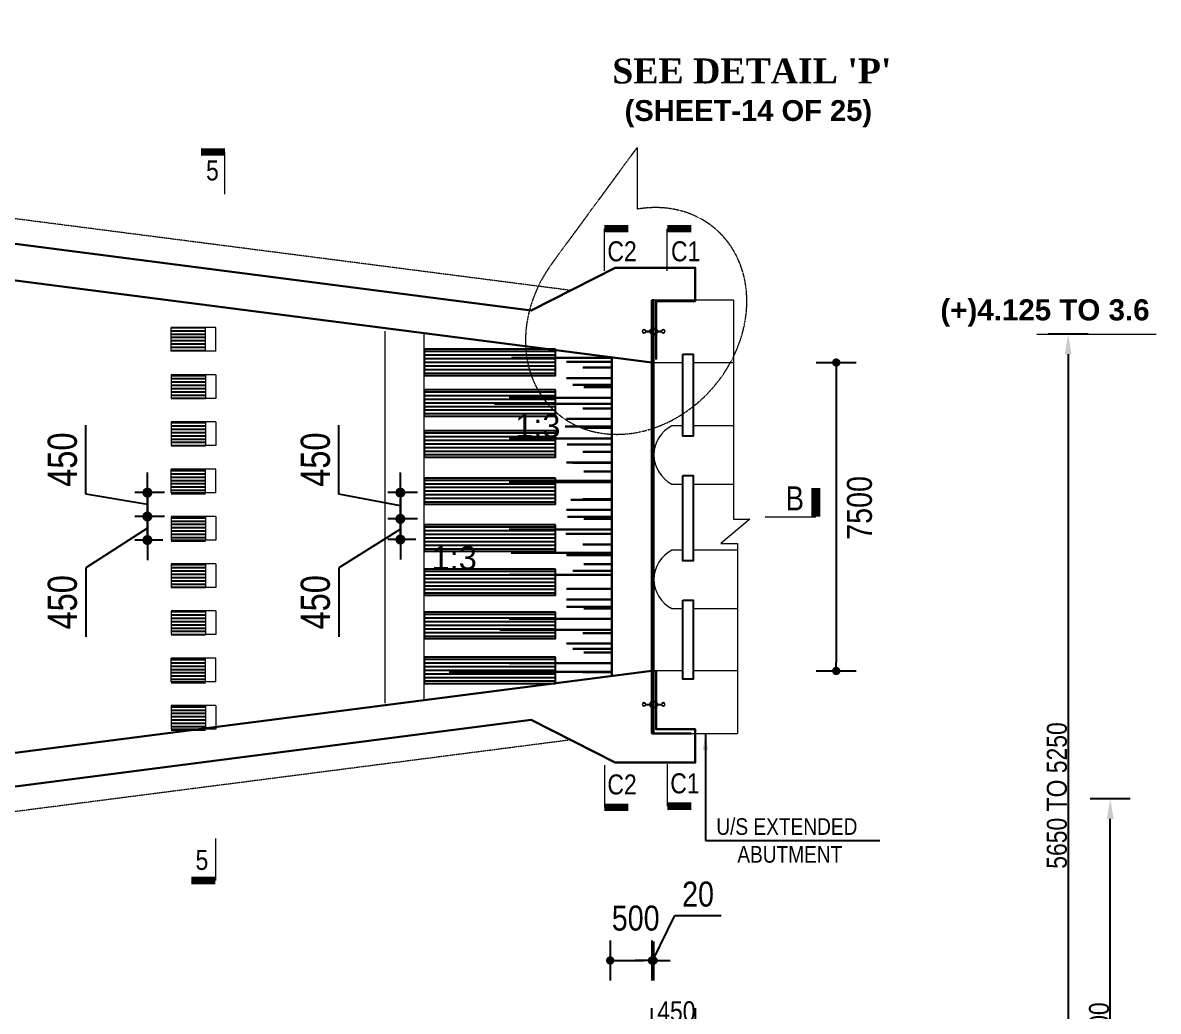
# Model space of a CAD drawing. Extents: x -119161 to 3778985, y -614964 to -30958.
# Drawn here: x 2970868 to 2984491, y -260329 to -248467 of the extents above; entities that cross this region are included whole.
import ezdxf

# ---------------------------------------------------------------- set-up
doc = ezdxf.new("R2010")
doc.units = 0
doc.header["$MEASUREMENT"] = 0
for name, pattern in [('DASHED', [0.75, 0.5, -0.25]), ('DASHED2', [9.525, 6.35, -3.175]), ('HIDDEN', [0.375, 0.25, -0.125])]:
    doc.linetypes.add(name, pattern=pattern)
doc.layers.get('0').update_dxf_attribs({"linetype": 'CONTINUOUS'})
doc.layers.get('DEFPOINTS').update_dxf_attribs({"linetype": 'CONTINUOUS'})
for name, color, linetype, lineweight in [('Dim', 7, 'CONTINUOUS', 9), ('Dimension', 8, 'CONTINUOUS', 18), ('line2', 3, 'CONTINUOUS', 30)]:
    doc.layers.add(name, color=color, linetype=linetype, lineweight=lineweight)
for name, color, linetype in [('DOTTED', 240, 'DASHED2'), ('HATCH-1', 8, 'CONTINUOUS'), ('LINE', 7, 'CONTINUOUS'), ('TEXT', 10, 'CONTINUOUS'), ('TXT', 7, 'CONTINUOUS')]:
    doc.layers.add(name, color=color, linetype=linetype)
doc.styles.add('1-2', font='arial.ttf')
doc.styles.add('ARIAL', font='ARIALN.TTF')
doc.styles.add('DIM', font='isocp3.shx')
doc.styles.add('dimText', font='ARIALN.TTF')
doc.styles.add('SH-T2', font='arial.ttf', dxfattribs={"width": 0.8})
doc.dimstyles.new('dim n_120', dxfattribs={"dimtxt": 240, "dimasz": 240, "dimexe": 240, "dimexo": 150, "dimgap": 100, "dimtad": 2, "dimdec": 0, "dimzin": 0, "dimdsep": 46, "dimtxsty": 'DIM', "dimcen": 350, "dimclrd": 5, "dimclre": 5, "dimclrt": 7, "dimadec": 0, "dimazin": 0, "dimtfac": 1, "dimtdec": 0, "dimtmove": 0, "dimatfit": 3, "dimfxl": 240, "dimfxlon": 1, "dimtolj": 1, "dimtzin": 0, "dimarcsym": 0})
doc.dimstyles.new('dim_240', dxfattribs={"dimtxt": 480, "dimasz": 480, "dimexe": 300, "dimexo": 200, "dimgap": 200, "dimtad": 1, "dimdec": 0, "dimzin": 0, "dimdsep": 46, "dimtxsty": 'DIM', "dimcen": 350, "dimclrd": 5, "dimclre": 5, "dimclrt": 7, "dimadec": 0, "dimazin": 0, "dimtfac": 1, "dimtdec": 0, "dimtmove": 0, "dimatfit": 3, "dimfxl": 20, "dimtolj": 1, "dimtzin": 0, "dimarcsym": 0})
pattern_1 = [(7e-15, (3200779.506, -292758.702), (7e-15, -39.375), [])]
pattern_2 = [(7e-15, (3200779.506, -292191.702), (7e-15, -39.375), [])]
pattern_3 = [(7e-15, (3200779.506, -295026.503), (7e-15, -39.375), [])]
pattern_4 = [(7e-15, (3200779.506, -294459.503), (7e-15, -39.375), [])]

# ---------------------------------------------------------------- blocks, each defined once
blk = doc.blocks.new('_Dot')
at = {"color": 0, "linetype": 'ByBlock', "lineweight": -2}
blk.add_line((-0.5, 0), (-1, 0), dxfattribs=at)
at = {"color": 0, "linetype": 'ByBlock', "const_width": 0.5}
blk.add_lwpolyline([(-0.25, 0, 1), (0.25, 0, 1)], format="xyb", close=True, dxfattribs=at)
blk = doc.blocks.new('*D1192')
at = {"layer": 'DEFPOINTS', "color": 0, "lineweight": -2, "ltscale": 50}
for p in [(2977917, -259203), (2978417, -259234), (2978417, -259720)]:
    blk.add_point(p, dxfattribs=at)
at = {"layer": 'Dim', "color": 5, "lineweight": -2, "ltscale": 50}
for p, q in [((2977917, -259480), (2977917, -259960)), ((2978417, -259480), (2978417, -259960)), ((2978017, -259720), (2978317, -259720))]:
    blk.add_line(p, q, dxfattribs=at)
at = {"layer": 'Dim', "color": 5, "lineweight": -2, "ltscale": 50, "xscale": 100, "yscale": 100, "zscale": 100, "rotation": 180}
blk.add_blockref('_Dot', (2977917, -259720), dxfattribs=at)
at = {"layer": 'Dim', "color": 5, "lineweight": -2, "ltscale": 50, "xscale": 100, "yscale": 100, "zscale": 100}
blk.add_blockref('_Dot', (2978417, -259720), dxfattribs=at)
at = {"layer": 'Dim', "color": 7, "ltscale": 50, "insert": (2978222, -259213), "char_height": 300, "attachment_point": 5, "style": 'dimText'}
blk.add_mtext('\\A1;500', dxfattribs=at)
blk = doc.blocks.new('*D1193')
at = {"layer": 'DEFPOINTS', "color": 0, "lineweight": -2, "ltscale": 50}
for p in [(2978417, -259342), (2978437, -259342), (2978437, -259720)]:
    blk.add_point(p, dxfattribs=at)
at = {"layer": 'Dim', "color": 5, "lineweight": -2, "ltscale": 50}
for p, q in [((2978427, -259720), (2978692, -259179)), ((2978692, -259179), (2979248, -259179)), ((2978417, -259492), (2978417, -259960)), ((2978437, -259492), (2978437, -259960)), ((2978317, -259720), (2978217, -259720)), ((2978417, -259720), (2978437, -259720)), ((2978417, -259720), (2978437, -259720)), ((2978537, -259720), (2978637, -259720))]:
    blk.add_line(p, q, dxfattribs=at)
at = {"layer": 'Dim', "color": 5, "lineweight": -2, "ltscale": 50, "xscale": 100, "yscale": 100, "zscale": 100}
blk.add_blockref('_Dot', (2978417, -259720), dxfattribs=at)
at = {"layer": 'Dim', "color": 5, "lineweight": -2, "ltscale": 50, "xscale": 100, "yscale": 100, "zscale": 100, "rotation": 180}
blk.add_blockref('_Dot', (2978437, -259720), dxfattribs=at)
at = {"layer": 'Dim', "color": 7, "ltscale": 50, "insert": (2978970, -258925), "char_height": 300, "attachment_point": 5, "style": 'dimText'}
blk.add_mtext('\\A1;20', dxfattribs=at)
blk = doc.blocks.new('*D1194')
at = {"layer": 'DEFPOINTS', "color": 0, "lineweight": -2, "ltscale": 50}
for p in [(2979876, -252545), (2979922, -256245, 0), (2980628, -256245)]:
    blk.add_point(p, dxfattribs=at)
at = {"layer": 'Dim', "color": 5, "lineweight": -2, "ltscale": 50}
for p, q in [((2980388, -252545), (2980868, -252545)), ((2980628, -252645), (2980628, -256145)), ((2980388, -256245), (2980868, -256245))]:
    blk.add_line(p, q, dxfattribs=at)
at = {"layer": 'Dim', "color": 5, "lineweight": -2, "ltscale": 50, "xscale": 100, "yscale": 100, "zscale": 100}
for p, rotation in [((2980628, -252545), 90), ((2980628, -256245), 270)]:
    blk.add_blockref('_Dot', p, dxfattribs=dict(at, rotation=rotation))
at = {"layer": 'Dim', "color": 7, "ltscale": 50, "insert": (2980908, -254289), "char_height": 300, "attachment_point": 5, "rotation": 90, "style": 'dimText'}
blk.add_mtext('\\A1;7500', dxfattribs=at)
blk = doc.blocks.new('SEX')
at = {"layer": 'Dim', "color": 6, "ltscale": 500}
blk.add_lwpolyline([(0, 0, 60, 60, 0), (191.8, 0, 0, 0, 0)], format="xyseb", dxfattribs=at)
blk.add_lwpolyline([(0, -336.6), (0, 0), (0, 0)], dxfattribs=at)
blk = doc.blocks.new('*D1204')
at = {"layer": 'DEFPOINTS', "color": 0, "lineweight": -2, "ltscale": 50}
for p in [(2978417, -259139), (2978417, -261635), (2977357, -262177, 0)]:
    blk.add_point(p, dxfattribs=at)
at = {"layer": 'Dim', "color": 5, "lineweight": -2, "ltscale": 50}
for p, q in [((2977357, -261875), (2977357, -261395)), ((2978417, -261395), (2978417, -261875)), ((2977597, -261635), (2978177, -261635))]:
    blk.add_line(p, q, dxfattribs=at)
for points in [[(2977597, -261595), (2977597, -261675), (2977357, -261635)], [(2978177, -261595), (2978177, -261675), (2978417, -261635)]]:
    blk.add_solid(points, dxfattribs=at)
at = {"layer": 'Dim', "color": 7, "ltscale": 50, "insert": (2977887, -261635), "char_height": 240, "attachment_point": 5, "style": 'dimText'}
blk.add_mtext('\\A1;1050\\P{\\fArial|b1|i0|c0|p34;Limit of SEC C2-C2}', dxfattribs=at)
blk = doc.blocks.new('*D1205')
at = {"layer": 'DEFPOINTS', "color": 0, "lineweight": -2, "ltscale": 50}
for p in [(2978935, -259916), (2978935, -260531), (2978417, -261074, 0)]:
    blk.add_point(p, dxfattribs=at)
at = {"layer": 'Dim', "color": 5, "lineweight": -2, "ltscale": 50}
for p, q in [((2978417, -260771), (2978417, -260291)), ((2978935, -260291), (2978935, -260771)), ((2978657, -260531), (2978695, -260531))]:
    blk.add_line(p, q, dxfattribs=at)
for points in [[(2978657, -260491), (2978657, -260571), (2978417, -260531)], [(2978695, -260491), (2978695, -260571), (2978935, -260531)]]:
    blk.add_solid(points, dxfattribs=at)
at = {"layer": 'Dim', "color": 7, "ltscale": 50, "insert": (2978710, -260531), "char_height": 240, "attachment_point": 5, "style": 'dimText'}
blk.add_mtext('\\A1;450\\P{\\fArial|b1|i0|c0|p34;Limit of SEC C1-C1}', dxfattribs=at)
blk = doc.blocks.new('*D1206')
at = {"layer": 'DEFPOINTS', "color": 0, "lineweight": -2, "ltscale": 50}
for p in [(2984328, -252206), (2983410, -263275), (2983796, -263275)]:
    blk.add_point(p, dxfattribs=at)
at = {"layer": 'Dim', "color": 5, "lineweight": -2, "ltscale": 50}
for p, q in [((2983650, -252206), (2983170, -252206)), ((2983410, -252446), (2983410, -263035)), ((2983646, -263275), (2983170, -263275))]:
    blk.add_line(p, q, dxfattribs=at)
for points in [[(2983370, -252446), (2983450, -252446), (2983410, -252206)], [(2983370, -263035), (2983450, -263035), (2983410, -263275)]]:
    blk.add_solid(points, dxfattribs=at)
at = {"layer": 'Dim', "color": 7, "ltscale": 50, "insert": (2983276, -257740), "char_height": 240, "attachment_point": 5, "rotation": 90, "style": 'dimText'}
blk.add_mtext('\\A1;5650 TO 5250', dxfattribs=at)
blk = doc.blocks.new('*D1209')
at = {"layer": 'DEFPOINTS', "color": 0, "lineweight": -2, "ltscale": 50}
for p in [(2983915, -257781), (2984491, -257781), (2984331, -263275)]:
    blk.add_point(p, dxfattribs=at)
at = {"layer": 'Dim', "color": 5, "lineweight": -2, "ltscale": 50}
for p, q in [((2984155, -257781), (2983675, -257781)), ((2983915, -263035), (2983915, -258021)), ((2984155, -263275), (2983675, -263275))]:
    blk.add_line(p, q, dxfattribs=at)
for points in [[(2983875, -258021), (2983955, -258021), (2983915, -257781)], [(2983875, -263035), (2983955, -263035), (2983915, -263275)]]:
    blk.add_solid(points, dxfattribs=at)
at = {"layer": 'Dim', "color": 7, "ltscale": 50, "insert": (2983782, -260528), "char_height": 240, "attachment_point": 5, "rotation": 90, "style": 'dimText'}
blk.add_mtext('\\A1;1800', dxfattribs=at)
blk = doc.blocks.new('*D1253')
at = {"layer": 'DEFPOINTS', "color": 0, "lineweight": -2}
for p in [(2975399, -254421), (2975686, -254421), (2975686, -254669)]:
    blk.add_point(p, dxfattribs=at)
at = {"layer": 'Dim', "color": 5, "lineweight": -2}
for p, q in [((2975399, -254301), (2975399, -254181)), ((2975586, -254421), (2975249, -254421)), ((2975399, -254669), (2975399, -254421)), ((2975399, -254669), (2975399, -254421)), ((2975399, -254545), (2974660, -255008)), ((2975586, -254669), (2975249, -254669)), ((2975399, -254789), (2975399, -254909)), ((2974660, -255008), (2974660, -255837))]:
    blk.add_line(p, q, dxfattribs=at)
at = {"layer": 'Dim', "color": 5, "lineweight": -2, "xscale": 120, "yscale": 120, "zscale": 120}
for p, rotation in [((2975399, -254421), 270), ((2975399, -254669), 90)]:
    blk.add_blockref('_Dot', p, dxfattribs=dict(at, rotation=rotation))
at = {"layer": 'Dim', "color": 7, "insert": (2974381, -255422), "char_height": 350, "attachment_point": 5, "rotation": 90, "style": 'SH-T2'}
blk.add_mtext('\\A1;450', dxfattribs=at)
blk = doc.blocks.new('*D1254')
at = {"layer": 'DEFPOINTS', "color": 0, "lineweight": -2}
for p in [(2975704, -254106), (2975399, -254421), (2975704, -254421)]:
    blk.add_point(p, dxfattribs=at)
at = {"layer": 'Dim', "color": 5, "lineweight": -2}
for p, q in [((2974660, -254124), (2974660, -253295)), ((2975399, -253986), (2975399, -253866)), ((2975399, -254264), (2974660, -254124)), ((2975604, -254106), (2975249, -254106)), ((2975399, -254106), (2975399, -254421)), ((2975399, -254106), (2975399, -254421)), ((2975604, -254421), (2975249, -254421)), ((2975399, -254541), (2975399, -254661))]:
    blk.add_line(p, q, dxfattribs=at)
at = {"layer": 'Dim', "color": 5, "lineweight": -2, "xscale": 120, "yscale": 120, "zscale": 120}
for p, rotation in [((2975399, -254106), 270), ((2975399, -254421), 90)]:
    blk.add_blockref('_Dot', p, dxfattribs=dict(at, rotation=rotation))
at = {"layer": 'Dim', "color": 7, "insert": (2974381, -253710), "char_height": 350, "attachment_point": 5, "rotation": 90, "style": 'SH-T2'}
blk.add_mtext('\\A1;450', dxfattribs=at)
blk = doc.blocks.new('*D1255')
at = {"layer": 'DEFPOINTS', "color": 0, "lineweight": -2}
for p in [(2972364, -254392), (2972651, -254392), (2972651, -254675)]:
    blk.add_point(p, dxfattribs=at)
at = {"layer": 'Dim', "color": 5, "lineweight": -2}
for p, q in [((2972364, -254272), (2972364, -254152)), ((2972551, -254392), (2972214, -254392)), ((2972364, -254675), (2972364, -254392)), ((2972364, -254675), (2972364, -254392)), ((2972364, -254533), (2971625, -255008)), ((2972551, -254675), (2972214, -254675)), ((2972364, -254795), (2972364, -254915)), ((2971625, -255008), (2971625, -255837))]:
    blk.add_line(p, q, dxfattribs=at)
at = {"layer": 'Dim', "color": 5, "lineweight": -2, "xscale": 120, "yscale": 120, "zscale": 120}
for p, rotation in [((2972364, -254392), 270), ((2972364, -254675), 90)]:
    blk.add_blockref('_Dot', p, dxfattribs=dict(at, rotation=rotation))
at = {"layer": 'Dim', "color": 7, "insert": (2971346, -255422), "char_height": 350, "attachment_point": 5, "rotation": 90, "style": 'SH-T2'}
blk.add_mtext('\\A1;450', dxfattribs=at)
blk = doc.blocks.new('*D1256')
at = {"layer": 'DEFPOINTS', "color": 0, "lineweight": -2}
for p in [(2972669, -254106), (2972364, -254392), (2972669, -254392)]:
    blk.add_point(p, dxfattribs=at)
at = {"layer": 'Dim', "color": 5, "lineweight": -2}
for p, q in [((2971625, -254124), (2971625, -253295)), ((2972364, -253986), (2972364, -253866)), ((2972364, -254249), (2971625, -254124)), ((2972569, -254106), (2972214, -254106)), ((2972364, -254106), (2972364, -254392)), ((2972364, -254106), (2972364, -254392)), ((2972569, -254392), (2972214, -254392)), ((2972364, -254512), (2972364, -254632))]:
    blk.add_line(p, q, dxfattribs=at)
at = {"layer": 'Dim', "color": 5, "lineweight": -2, "xscale": 120, "yscale": 120, "zscale": 120}
for p, rotation in [((2972364, -254106), 270), ((2972364, -254392), 90)]:
    blk.add_blockref('_Dot', p, dxfattribs=dict(at, rotation=rotation))
at = {"layer": 'Dim', "color": 7, "insert": (2971346, -253710), "char_height": 350, "attachment_point": 5, "rotation": 90, "style": 'SH-T2'}
blk.add_mtext('\\A1;450', dxfattribs=at)

msp = doc.modelspace()

# ---------------------------------------------------------------- hatches: boundary and pattern name
at = {"layer": 'HATCH-1', "ltscale": 2}
h = msp.add_hatch(dxfattribs=at)
h.set_pattern_fill('ANSI31', color=14, scale=315, angle=135, style=0)
h.set_pattern_definition(pattern_1)
h.paths.add_polyline_path([(2973060.2, -252108.2), (2972650.7, -252108.2), (2972650.7, -252423.2), (2973060.2, -252423.2)])
h = msp.add_hatch(dxfattribs=at)
h.set_pattern_fill('ANSI31', color=14, scale=350, angle=135, style=0)
h.set_pattern_definition([(7e-15, (3443303.07, 787703.83), (7e-15, -43.75), [])])
h.paths.add_polyline_path([(2975685.7, -252699.5), (2975685.7, -252384.5), (2977261, -252384.5), (2977261, -252699.5)])
h = msp.add_hatch(dxfattribs=at)
h.set_pattern_fill('ANSI31', color=14, scale=315, angle=135, style=0)
h.set_pattern_definition(pattern_2)
h.paths.add_polyline_path([(2973060.2, -252990.2), (2972650.7, -252990.2), (2972650.7, -252675.2), (2973060.2, -252675.2)])
h = msp.add_hatch(dxfattribs=at)
h.set_pattern_fill('ANSI31', color=14, scale=350, angle=135, style=0)
h.set_pattern_definition([(7e-15, (3443303.07, 787217.023), (7e-15, -43.75), [])])
h.paths.add_polyline_path([(2975685.7, -253186.3), (2975685.7, -252871.3), (2977261, -252871.3), (2977261, -253186.3)])
h = msp.add_hatch(dxfattribs=at)
h.set_pattern_fill('ANSI31', color=14, scale=315, angle=135, style=0)
h.set_pattern_definition(pattern_1)
h.paths.add_polyline_path([(2973060.2, -253557.2), (2972650.7, -253557.2), (2972650.7, -253242.2), (2973060.2, -253242.2)])
h = msp.add_hatch(dxfattribs=at)
h.set_pattern_fill('ANSI31', color=14, scale=350, angle=135, style=0)
h.set_pattern_definition([(7e-15, (3443303.07, 786724.864), (7e-15, -43.75), [])])
h.paths.add_polyline_path([(2975685.7, -253678.4), (2975685.7, -253363.4), (2977261, -253363.4), (2977261, -253678.4)])
h = msp.add_hatch(dxfattribs=at)
h.set_pattern_fill('ANSI31', color=14, scale=315, angle=135, style=0)
h.set_pattern_definition(pattern_2)
h.paths.add_polyline_path([(2973060.2, -253809), (2972650.7, -253809), (2972650.7, -254124), (2973060.2, -254124)])
h = msp.add_hatch(dxfattribs=at)
h.set_pattern_fill('ANSI31', color=14, scale=350, angle=135, style=0)
h.set_pattern_definition([(7e-15, (3443303.07, 786157.854), (7e-15, -43.75), [])])
h.paths.add_polyline_path([(2975685.7, -254245.4), (2975685.7, -253930.4), (2977261, -253930.4), (2977261, -254245.4)])
h = msp.add_hatch(dxfattribs=at)
h.set_pattern_fill('ANSI31', color=14, scale=315, angle=135, style=0)
h.set_pattern_definition(pattern_1)
h.paths.add_polyline_path([(2973060.2, -254691), (2972650.7, -254691), (2972650.7, -254376), (2973060.2, -254376)])
h = msp.add_hatch(dxfattribs=at)
h.set_pattern_fill('ANSI31', color=14, scale=350, angle=135, style=0)
h.set_pattern_definition([(7e-15, (3443303.07, 785594.797), (7e-15, -43.75), [])])
h.paths.add_polyline_path([(2975685.7, -254808.5), (2975685.7, -254493.5), (2977261, -254493.5), (2977261, -254808.5)])
h = msp.add_hatch(dxfattribs=at)
h.set_pattern_fill('ANSI31', color=14, scale=315, angle=135, style=0)
h.set_pattern_definition(pattern_4)
h.paths.add_polyline_path([(2973060.2, -255258), (2972650.7, -255258), (2972650.7, -254943), (2973060.2, -254943)])
h = msp.add_hatch(dxfattribs=at)
h.set_pattern_fill('ANSI31', color=14, scale=350, angle=135, style=0)
h.set_pattern_definition([(7e-15, (3443303.07, 785065.213), (7e-15, -43.75), [])])
h.paths.add_polyline_path([(2975685.7, -255338.1), (2975685.7, -255023.1), (2977261, -255023.1), (2977261, -255338.1)])
h = msp.add_hatch(dxfattribs=at)
h.set_pattern_fill('ANSI31', color=14, scale=315, angle=135, style=0)
h.set_pattern_definition(pattern_3)
h.paths.add_polyline_path([(2973060.2, -255825), (2972650.7, -255825), (2972650.7, -255510), (2973060.2, -255510)])
h = msp.add_hatch(dxfattribs=at)
h.set_pattern_fill('ANSI31', color=14, scale=350, angle=135, style=0)
h.set_pattern_definition([(7e-15, (3443303.07, 784547.47), (7e-15, -43.75), [])])
h.paths.add_polyline_path([(2975685.7, -255855.8), (2975685.7, -255540.8), (2977261, -255540.8), (2977261, -255855.8)])
h = msp.add_hatch(dxfattribs=at)
h.set_pattern_fill('ANSI31', color=14, scale=315, angle=135, style=0)
h.set_pattern_definition(pattern_4)
h.paths.add_polyline_path([(2973060.2, -256076.8), (2972650.7, -256076.8), (2972650.7, -256391.8), (2973060.2, -256391.8)])
h = msp.add_hatch(dxfattribs=at)
h.set_pattern_fill('ANSI31', color=14, scale=350, angle=135, style=0)
h.set_pattern_definition([(7e-15, (3443303.07, 784008.93), (7e-15, -43.75), [])])
h.paths.add_polyline_path([(2975685.7, -256394.4), (2975685.7, -256079.4), (2977261, -256079.4), (2977261, -256394.4)])
h = msp.add_hatch(dxfattribs=at)
h.set_pattern_fill('ANSI31', color=14, scale=315, angle=135, style=0)
h.set_pattern_definition(pattern_3)
h.paths.add_polyline_path([(2973060.2, -256958.8), (2972650.7, -256958.8), (2972650.7, -256643.8), (2973060.2, -256643.8)])

# ---------------------------------------------------------------- linework, layer by layer
at = {"color": 1}
msp.add_line((2978437.8, -256995.4, 0), (2978437.8, -251795.2, 0), dxfattribs=at)
at = {"lineweight": 18}
msp.add_lwpolyline([(2979395.8, -251795.3), (2978437.8, -251795.2), (2978437.8, -252545.3), (2978787.8, -252545.3), (2978787.8, -252443.9), (2978912.8, -252443.9), (2978912.8, -252545.3), (2979395.8, -252545.3)], dxfattribs=at)
at = {"color": 8, "elevation": 0}
for points in [[(2978787.8, -252443.9), (2978912.8, -252443.9), (2978912.8, -253429.2), (2978787.8, -253429.2)], [(2978787.8, -253901.1), (2978912.8, -253901.1), (2978912.8, -254923.2), (2978787.8, -254923.2)], [(2978788.1, -255395.1), (2978913.1, -255395.1), (2978912.8, -256345.4), (2978788.1, -256345.4)]]:
    msp.add_lwpolyline(points, close=True, dxfattribs=at)
at = {"lineweight": 18, "elevation": 0}
for points in [[(2979395.8, -253302.5), (2978912.8, -253302.5), (2978912.8, -253429.2), (2978787.8, -253429.2), (2978787.8, -253302.5), (2978657.2, -253302.5, 0.6176425), (2978656.6, -254002.5), (2978788.1, -254002.5), (2978788.1, -253901.1), (2978913.1, -253901.1), (2978913.1, -254002.5), (2979395.8, -254002.5)], [(2979442.5, -254796.5), (2978912.8, -254796.5), (2978912.8, -254923.2), (2978787.8, -254923.2), (2978787.8, -254796.5), (2978657.2, -254796.5, 0.6176425), (2978656.6, -255496.5), (2978788.1, -255496.5), (2978788.1, -255395.1), (2978913.1, -255395.1), (2978913.1, -255496.5), (2979442.5, -255496.5)]]:
    msp.add_lwpolyline(points, format="xyb", dxfattribs=at)
for points in [[(2978437.8, -256245.3), (2978437.8, -256995.4), (2979442.5, -256995.4)], [(2979442.5, -256245.4), (2978912.8, -256245.4), (2978912.8, -256345.4), (2978787.8, -256345.4), (2978787.8, -256245.4), (2978437.8, -256245.4)]]:
    msp.add_lwpolyline(points, dxfattribs=at)
at = {"layer": 'Dim', "ltscale": 50}
msp.add_line((2983035, -252205.6, 0), (2984466.8, -252205.6, 0), dxfattribs=at)
at = {"layer": 'Dim', "color": 7, "linetype": 'DASHED', "ltscale": 0.5, "elevation": 0}
msp.add_lwpolyline([(2977218.6, -251355.7), (2978239.6, -249966), (2978239.9, -250704.5)], dxfattribs=at)
at = {"layer": 'Dim', "ltscale": 50, "elevation": 0}
msp.add_lwpolyline([(2979395.8, -251795.2), (2979395.8, -254424.6), (2979592.6, -254424.6), (2979244, -254715.4), (2979442.5, -254715.4), (2979442.5, -256995.4)], dxfattribs=at)
at = {"layer": 'Dim', "lineweight": 18, "ltscale": 500, "elevation": 0}
for points in [[(2978344.7, -252165.5), (2978394.4, -252165.4)], [(2978344.7, -252165.4), (2978394.4, -252165.4)], [(2978344.7, -252165.4), (2978394.4, -252165.4)], [(2978344.7, -252165.5), (2978394.4, -252165.4)], [(2978344.7, -252175.3), (2978394.4, -252175.2)], [(2978344.7, -252175.2), (2978394.4, -252175.2)], [(2978344.7, -252175.3), (2978394.4, -252175.2)], [(2978344.7, -252175.2), (2978394.4, -252175.2)], [(2978481.5, -252165.4), (2978531.5, -252165.4)], [(2978481.5, -252165.4), (2978531.5, -252165.4)], [(2978481.5, -252165.4), (2978531.5, -252165.4)], [(2978481.5, -252165.4), (2978531.5, -252165.4)], [(2978481.5, -252175.2), (2978531.5, -252175.2)], [(2978481.5, -252175.2), (2978531.5, -252175.2)], [(2978481.5, -252175.2), (2978531.5, -252175.2)], [(2978481.5, -252175.2), (2978531.5, -252175.2)], [(2978344.7, -256642.3), (2978394.4, -256642.3)], [(2978344.7, -256642.3), (2978394.4, -256642.3)], [(2978344.7, -256642.3), (2978394.4, -256642.3)], [(2978344.7, -256642.3), (2978394.4, -256642.3)], [(2978344.7, -256652.1), (2978394.4, -256652.1)], [(2978344.7, -256652.1), (2978394.4, -256652.1)], [(2978344.7, -256652.1), (2978394.4, -256652.1)], [(2978344.7, -256652.1), (2978394.4, -256652.1)], [(2978481.4, -256642.3), (2978531.5, -256642.3)], [(2978481.4, -256642.3), (2978531.5, -256642.3)], [(2978481.4, -256642.3), (2978531.5, -256642.3)], [(2978481.4, -256642.3), (2978531.5, -256642.3)], [(2978481.4, -256652.1), (2978531.5, -256652.1)], [(2978481.4, -256652.1), (2978531.5, -256652.1)], [(2978481.4, -256652.1), (2978531.5, -256652.1)], [(2978481.4, -256652.1), (2978531.5, -256652.1)]]:
    msp.add_lwpolyline(points, dxfattribs=at)
at = {"layer": 'Dim', "lineweight": 18, "ltscale": 500}
for centre, radius in [((2978322.8, -252170.4, 0), 17.1), ((2978322.8, -252170.3, 0), 17.1), ((2978322.8, -252170.4, 0), 17.1), ((2978322.8, -252170.3, 0), 17.1), ((2978437.8, -252170.3, 0), 43.7), ((2978437.8, -252170.3, 0), 43.7), ((2978437.8, -252170.3, 0), 43.7), ((2978437.8, -252170.3, 0), 43.7), ((2978437.8, -252170.3, 0), 33.9), ((2978437.8, -252170.3, 0), 33.9), ((2978437.8, -252170.3, 0), 33.9), ((2978437.8, -252170.3, 0), 33.9), ((2978552.9, -252170.3, 0), 17.1), ((2978322.8, -256647.2, 0), 17.1), ((2978322.8, -256647.2, 0), 17.1), ((2978322.8, -256647.2, 0), 17.1), ((2978322.8, -256647.2, 0), 17.1), ((2978437.8, -256647.2, 0), 43.7), ((2978437.8, -256647.2, 0), 43.7), ((2978437.8, -256647.2, 0), 43.7), ((2978437.8, -256647.2, 0), 43.7), ((2978437.8, -256647.2, 0), 33.9), ((2978437.8, -256647.2, 0), 33.9), ((2978437.8, -256647.2, 0), 33.9), ((2978437.8, -256647.2, 0), 33.9), ((2978552.8, -256647.2, 0), 17.1)]:
    msp.add_circle(centre, radius, dxfattribs=at)
for centre, start, end in [((2978322.8, -252170.4, 0), 12.86098, 347.13902), ((2978322.8, -252170.3, 0), 12.86098, 347.13902), ((2978322.8, -252170.4, 0), 12.86098, 347.13902), ((2978322.8, -252170.3, 0), 12.86098, 347.13902), ((2978553, -252170.3, 0), 192.86098, 167.13902), ((2978553, -252170.3, 0), 192.86098, 167.13902), ((2978553, -252170.3, 0), 192.86098, 167.13902), ((2978553, -252170.3, 0), 192.86098, 167.13902), ((2978322.8, -256647.2, 0), 12.86098, 347.13902), ((2978322.8, -256647.2, 0), 12.86098, 347.13902), ((2978322.8, -256647.2, 0), 12.86098, 347.13902), ((2978322.8, -256647.2, 0), 12.86098, 347.13902), ((2978553, -256647.2, 0), 192.86098, 167.13902), ((2978553, -256647.2, 0), 192.86098, 167.13902), ((2978553, -256647.2, 0), 192.86098, 167.13902), ((2978553, -256647.2, 0), 192.86098, 167.13902)]:
    msp.add_arc(centre, 22, start, end, dxfattribs=at)
at = {"layer": 'Dim', "color": 7, "linetype": 'DASHED', "ltscale": 0.5}
msp.add_ellipse((2978227.6, -252046, 0), major_axis=(-957.2, -1099.2), ratio=0.8371065, start_param=-1.4731909, end_param=3.9374698, dxfattribs=at)
at = {"layer": 'Dimension', "color": 0, "lineweight": 13, "ltscale": 2}
for p, q in [((2972650.7, -252407.4, 0), (2972650.7, -252123.9, 0)), ((2973186.2, -252123.9, 0), (2972650.7, -252123.9, 0)), ((2973060.2, -252407.4, 0), (2973060.2, -252123.9, 0)), ((2973186.2, -252407.4, 0), (2973186.2, -252123.9, 0)), ((2975217.2, -256632.5, 0), (2975217.2, -252168.4, 0)), ((2975685.7, -256597.2, 0), (2975685.7, -252206.1, 0)), ((2973186.2, -252407.4, 0), (2972650.7, -252407.4, 0)), ((2973186.2, -252690.9, 0), (2972650.7, -252690.9, 0)), ((2972650.7, -252690.9, 0), (2972650.7, -252974.4, 0)), ((2973060.2, -252690.9, 0), (2973060.2, -252974.4, 0)), ((2973186.2, -252690.9, 0), (2973186.2, -252974.4, 0)), ((2973186.2, -252974.4, 0), (2972650.7, -252974.4, 0)), ((2973186.2, -253257.9, 0), (2972650.7, -253257.9, 0)), ((2972650.7, -253257.9, 0), (2972650.7, -253541.4, 0)), ((2973060.2, -253257.9, 0), (2973060.2, -253541.4, 0)), ((2973186.2, -253257.9, 0), (2973186.2, -253541.4, 0)), ((2973186.2, -253541.4, 0), (2972650.7, -253541.4, 0)), ((2972650.7, -254108.2, 0), (2972650.7, -253824.7, 0)), ((2973186.2, -253824.7, 0), (2972650.7, -253824.7, 0)), ((2973060.2, -254108.2, 0), (2973060.2, -253824.7, 0)), ((2973186.2, -254108.2, 0), (2973186.2, -253824.7, 0)), ((2973186.2, -254108.2, 0), (2972650.7, -254108.2, 0)), ((2973186.2, -254391.7, 0), (2972650.7, -254391.7, 0)), ((2972650.7, -254391.7, 0), (2972650.7, -254675.2, 0)), ((2973060.2, -254391.7, 0), (2973060.2, -254675.2, 0)), ((2973186.2, -254391.7, 0), (2973186.2, -254675.2, 0)), ((2973186.2, -254675.2, 0), (2972650.7, -254675.2, 0)), ((2973186.2, -254958.7, 0), (2972650.7, -254958.7, 0)), ((2972650.7, -254958.7, 0), (2972650.7, -255242.2, 0)), ((2973060.2, -254958.7, 0), (2973060.2, -255242.2, 0)), ((2973186.2, -254958.7, 0), (2973186.2, -255242.2, 0)), ((2973186.2, -255242.2, 0), (2972650.7, -255242.2, 0)), ((2973186.2, -255525.7, 0), (2972650.7, -255525.7, 0)), ((2972650.7, -255525.7, 0), (2972650.7, -255809.2, 0)), ((2973060.2, -255525.7, 0), (2973060.2, -255809.2, 0)), ((2973186.2, -255525.7, 0), (2973186.2, -255809.2, 0)), ((2973186.2, -255809.2, 0), (2972650.7, -255809.2, 0)), ((2972650.7, -256376, 0), (2972650.7, -256092.5, 0)), ((2973186.2, -256092.5, 0), (2972650.7, -256092.5, 0)), ((2973060.2, -256376, 0), (2973060.2, -256092.5, 0)), ((2973186.2, -256376, 0), (2973186.2, -256092.5, 0)), ((2973186.2, -256376, 0), (2972650.7, -256376, 0)), ((2973186.2, -256659.5, 0), (2972650.7, -256659.5, 0)), ((2972650.7, -256659.5, 0), (2972650.7, -256943, 0)), ((2973060.2, -256659.5, 0), (2973060.2, -256943, 0)), ((2973186.2, -256659.5, 0), (2973186.2, -256943, 0)), ((2973186.2, -256943, 0), (2972650.7, -256943, 0))]:
    msp.add_line(p, q, dxfattribs=at)
at = {"layer": 'Dimension', "color": 0, "lineweight": 30, "ltscale": 2}
for p, q in [((2977936.1, -252478.2, 0), (2977936.1, -256312.5, 0)), ((2977936.1, -252483.4, 0), (2977936.1, -256312.5, 0)), ((2977936.1, -252483.4, 0), (2977936.1, -256312.5, 0)), ((2977936.1, -252486.5, 0), (2977936.1, -256307.4, 0)), ((2977936.1, -252486.5, 0), (2977936.1, -256312.5, 0)), ((2977936.1, -252641.2, 0), (2977936.1, -256307.4, 0)), ((2977936.1, -252641.2, 0), (2977936.1, -256307.4, 0))]:
    msp.add_line(p, q, dxfattribs=at)
for points in [[(2978467.5, -252507.4), (2978467.5, -251807.2), (2978937.4, -251807.2), (2978937.4, -251407.2), (2977975.5, -251407.2), (2976967.4, -251919.3), (2965762.6, -250474), (2965613.9, -250304.3), (2965613.9, -248467)], [(2978467.5, -256245.4), (2978467.5, -256945.6), (2978937.4, -256945.6), (2978937.4, -257345.6), (2977975.5, -257345.6), (2976967.4, -256833.5), (2965762.6, -258278.8), (2965613.9, -258448.5), (2965613.9, -260285.8)]]:
    msp.add_lwpolyline(points, dxfattribs=at)
at = {"layer": 'Dimension', "color": 0, "lineweight": 30, "ltscale": 2, "elevation": 0}
for points in [[(2978417.5, -252545.4), (2965224.3, -250845.4), (2965224.3, -248501.9)], [(2978417.5, -256245.4), (2965213.9, -257945.7), (2965213.9, -260289.2)]]:
    msp.add_lwpolyline(points, dxfattribs=at)
at = {"layer": 'Dimension', "color": 0, "lineweight": 13, "ltscale": 2, "elevation": 0}
for points in [[(2975685.7, -252384.5), (2977261, -252384.5), (2977261, -252699.5), (2975685.7, -252699.5)], [(2977936.1, -253305.3), (2977936.1, -252805.3)], [(2977936.1, -253305.3), (2977936.1, -252805.3)], [(2975685.7, -252871.3), (2977261, -252871.3), (2977261, -253186.3), (2975685.7, -253186.3)], [(2975685.7, -253363.4), (2977261, -253363.4), (2977261, -253678.4), (2975685.7, -253678.4)], [(2975685.7, -253930.4), (2977261, -253930.4), (2977261, -254245.4), (2975685.7, -254245.4)], [(2977936.1, -253805.3), (2977936.1, -254305.3)], [(2977936.1, -253805.3), (2977936.1, -254305.3)], [(2975685.7, -254493.5), (2977261, -254493.5), (2977261, -254808.5), (2975685.7, -254808.5)], [(2977936.1, -254805.3), (2977936.1, -255305.3)], [(2977936.1, -254805.3), (2977936.1, -255305.3)], [(2975685.7, -255023.1), (2977261, -255023.1), (2977261, -255338.1), (2975685.7, -255338.1)], [(2975685.7, -255540.8), (2977261, -255540.8), (2977261, -255855.8), (2975685.7, -255855.8)], [(2977936.1, -256305.3), (2977936.1, -255805.3)], [(2977936.1, -256305.3), (2977936.1, -255805.3)], [(2975685.7, -256079.4), (2977261, -256079.4), (2977261, -256394.4), (2975685.7, -256394.4)]]:
    msp.add_lwpolyline(points, dxfattribs=at)
at = {"layer": 'DOTTED', "color": 0, "linetype": 'HIDDEN', "lineweight": 20, "ltscale": 5}
for points in [[(2977440, -251679.2), (2966062.6, -250211.1), (2965913.9, -250041.4), (2965913.9, -248467)], [(2977440, -257073.5), (2966062.6, -258541.6), (2965913.9, -258711.3), (2965913.9, -260285.8)]]:
    msp.add_lwpolyline(points, dxfattribs=at)
at = {"layer": 'LINE', "lineweight": 18}
for p, q in [((2978787.8, -252545.4, 0), (2978787.8, -252443.9, 0)), ((2978788.1, -254002.5, 0), (2978788.1, -253901.1, 0)), ((2978788.1, -253901.1, 0), (2978913.1, -253901.1, 0)), ((2978913.1, -253901.1, 0), (2978913.1, -254002.5, 0)), ((2978788.1, -255496.5, 0), (2978788.1, -255395.1, 0)), ((2978788.1, -255395.1, 0), (2978913.1, -255395.1, 0)), ((2978913.1, -255395.1, 0), (2978913.1, -255496.5, 0))]:
    msp.add_line(p, q, dxfattribs=at)
at = {"layer": 'LINE', "ltscale": 0.5, "elevation": 0}
for points in [[(2977261, -252384.5), (2975685.7, -252384.5), (2975685.7, -252699.5), (2977261, -252699.5)], [(2977261, -252871.3), (2975685.7, -252871.3), (2975685.7, -253186.3), (2977261, -253186.3)], [(2977261, -253363.4), (2975685.7, -253363.4), (2975685.7, -253678.4), (2977261, -253678.4)], [(2977261, -253930.4), (2975685.7, -253930.4), (2975685.7, -254245.4), (2977261, -254245.4)], [(2977261, -254493.5), (2975685.7, -254493.5), (2975685.7, -254808.5), (2977261, -254808.5)], [(2977261, -255023.1), (2975685.7, -255023.1), (2975685.7, -255338.1), (2977261, -255338.1)], [(2977261, -255540.8), (2975685.7, -255540.8), (2975685.7, -255855.8), (2977261, -255855.8)], [(2977261, -256079.4), (2975685.7, -256079.4), (2975685.7, -256394.4), (2977261, -256394.4)]]:
    msp.add_lwpolyline(points, close=True, dxfattribs=at)
at = {"layer": 'line2', "color": 1}
msp.add_lwpolyline([(2978437.8, -251795.2), (2978417.5, -251795.2)], dxfattribs=at)
at = {"layer": 'line2', "color": 7}
msp.add_lwpolyline([(2978417.5, -251795.4), (2978417.5, -256995.4)], dxfattribs=at)
at = {"layer": 'line2', "color": 14, "elevation": 0}
for points in [[(2977936.1, -252486.5), (2976730.4, -252486.5)], [(2977936.1, -252535.1), (2977390.9, -252535.1)], [(2977936.1, -252605.7), (2977589.3, -252605.7)], [(2977936.1, -252732.5), (2977391.8, -252732.5)], [(2977936.1, -252811.9), (2977467.5, -252811.9)], [(2977936.1, -252840.7), (2977600.5, -252840.7)], [(2977936.1, -252967.5), (2976704, -252967.5)], [(2977936.1, -253038.8), (2976526.4, -253038.8)], [(2977936.1, -253094.3), (2977589.3, -253094.3)], [(2977936.1, -253221.1), (2977391.8, -253221.1)], [(2977936.1, -253313.5), (2977376.5, -253313.5)], [(2977936.1, -253313.5), (2977467.5, -253313.5)], [(2977936.1, -253329.3), (2977600.5, -253329.3)], [(2977936.1, -253456.1), (2976704, -253456.1)], [(2977936.1, -253529.9), (2977398.4, -253529.9)], [(2977936.1, -253618.2), (2977589.3, -253618.2)], [(2977936.1, -253745), (2977391.8, -253745)], [(2977936.1, -253746.3), (2977467.5, -253746.3)], [(2977936.1, -253853.2), (2977600.5, -253853.2)], [(2977936.1, -253980), (2976704, -253980)], [(2977936.1, -253962.7), (2976776.6, -253962.7)], [(2977936.1, -254192.2), (2977445.5, -254192.2)], [(2977936.1, -254186), (2977589.3, -254186)], [(2977936.1, -254312.8), (2977391.8, -254312.8)], [(2977936.1, -254395.5), (2977404.8, -254395.5)], [(2977936.1, -254421), (2977600.5, -254421)], [(2977936.1, -254547.8), (2976704, -254547.8)], [(2977936.1, -254598.8), (2977385.1, -254598.8)], [(2977936.1, -254728.7), (2977589.3, -254728.7)], [(2977936.1, -254828.3), (2976728.3, -254828.3)], [(2977936.1, -254855.5), (2977391.8, -254855.5)], [(2977936.1, -254963.7), (2977600.5, -254963.7)], [(2977936.1, -255090.5), (2976704, -255090.5)], [(2977936.1, -255044.8), (2977467.5, -255044.8)], [(2977936.1, -255261.2), (2977391.8, -255261.2)], [(2977936.1, -255259.4), (2977589.3, -255259.4)], [(2977936.1, -255386.2), (2977391.8, -255386.2)], [(2977936.1, -255477.6), (2977391.8, -255477.6)], [(2977936.1, -255477.6), (2977467.5, -255477.6)], [(2977936.1, -255494.4), (2977600.5, -255494.4)], [(2977936.1, -255621.2), (2976704, -255621.2)], [(2977936.1, -255640.5), (2977936.1, -255640.5)], [(2977936.1, -255640.5), (2977936.1, -255640.5)], [(2977936.1, -255752.2), (2976592.8, -255752.2)], [(2977936.1, -255790.3), (2977589.3, -255790.3)], [(2977936.1, -255917.2), (2977391.8, -255917.2)], [(2977936.1, -255979.2), (2977467.5, -255979.2)], [(2977936.1, -256025.4), (2977600.5, -256025.4)], [(2977936.1, -256152.2), (2976704, -256152.2)], [(2977936.1, -256255.9), (2975986.1, -256255.9)], [(2977936.1, -256258.3), (2977589.3, -256258.3)]]:
    msp.add_lwpolyline(points, dxfattribs=at)
at = {"layer": 'line2', "color": 7, "elevation": 0}
msp.add_lwpolyline([(2978887.5, -256995.4), (2978417.5, -256995.4)], dxfattribs=at)

# ---------------------------------------------------------------- block references
at = {"layer": 'Dim', "color": 6, "yscale": 1.5, "zscale": 1.5}
for p, xscale in [((2973294, -250018), -1.5), ((2977846.7, -250939.1, 0), 1.5), ((2978600.9, -250939.1, 0), 1.5)]:
    msp.add_blockref('SEX', p, dxfattribs=dict(at, xscale=xscale))
at = {"layer": 'Dim', "color": 6}
for p, xscale, yscale, zscale, rotation in [((2980381.9, -254395.1, 0), -1.799999999813735, 1.799999999813735, 1.8, 270), ((2977846.7, -257881.8, 0), -1.5, 1.5, 1.5, 180), ((2978600.9, -257868.5, 0), -1.5, 1.5, 1.5, 180), ((2973179.3, -258759.8), 1.5, 1.5, 1.5, 180)]:
    msp.add_blockref('SEX', p, dxfattribs=dict(at, xscale=xscale, yscale=yscale, zscale=zscale, rotation=rotation))

# ---------------------------------------------------------------- texts
at = {"layer": 'Dim', "color": 7, "insert": (2976695.5, -248895.8, 0), "char_height": 250, "width": 5720.309, "attachment_point": 1, "style": 'ARIAL'}
msp.add_mtext("\\pi1245.6;{\\fTimes New Roman|b1|i0|c0|p18;\\H1.2x;\\C6;SEE DETAIL 'P'\\P\\pi1393.7;\\fArial|b1|i0|c0|p34;\\H0.83333x;\\C7;(SHEET-14 OF 25)\\fTimes New Roman|b1|i0|c0|p18;\\P\\pi2769.2;\\fArial|b0|i0|c0|p34;\\H1.875x;\\C0; }", dxfattribs=at)
at = {"layer": 'Dimension', "color": 0, "lineweight": 13, "ltscale": 2, "char_height": 280, "attachment_point": 5, "style": '1-2'}
for insert, width in [((2977047.8, -253306.6, 0), 826.372), ((2976044.7, -254890.6, 0), 976.664)]:
    msp.add_mtext('1:3', dxfattribs=dict(at, insert=insert, width=width))
at = {"layer": 'TEXT', "color": 6, "style": 'ARIAL'}
for s, insert, char_height, width, attachment_point in [('{\\fArial|b1|i0|c0|p34; (+)4.125 TO 3.6}', (2984387, -251950.7, 0), 253.5, 3869.052, 6), ('\\pi1481;{\\C7;U/S EXTENDED \\P\\pi1733;ABUTMENT}', (2977708, -258280.9, 0), 200, 4997.303, 4)]:
    msp.add_mtext(s, dxfattribs=dict(at, insert=insert, char_height=char_height, width=width, attachment_point=attachment_point))
at = {"layer": 'TXT', "attachment_point": 5, "style": 'ARIAL'}
for s, insert, char_height in [('5', (2973144.4, -250240.7), 240), ('C2', (2978058.3, -251211.8, 0), 240), ('C1', (2978821.4, -251211.8, 0), 240), ('B', (2980131, -254175, 0), 288), ('C1', (2978812.5, -257595.8, 0), 240), ('C2', (2978058.3, -257609.1, 0), 240)]:
    msp.add_mtext(s, dxfattribs=dict(at, insert=insert, char_height=char_height))
at = {"layer": 'TXT', "insert": (2973018.4, -258514.9), "char_height": 240, "width": 432.747, "attachment_point": 5, "style": 'ARIAL'}
msp.add_mtext('5', dxfattribs=at)

# ---------------------------------------------------------------- dimensions: what is measured, and where the dimension line sits
at = {"layer": 'Dim', "ltscale": 50}
for base, p1, p2, text, picture, middle in [((2983409.7, -263275.1, 0), (2984327.8, -252205.6, 0), (2983796.3, -263275.1, 0), '5650 TO 5250', '*D1206', (2983275.5, -257740.3, 0)), ((2983914.6, -257781.2, 0), (2984331.1, -263275.1, 0), (2984491.4, -257781.2, 0), '1800', '*D1209', (2983782, -260528.1, 0))]:
    dim = msp.add_linear_dim(base=base, p1=p1, p2=p2, angle=90, text=text, dimstyle='dim n_120', override={"dimgap": 10, "dimtxsty": 'dimText', "dimtmove": 2}, dxfattribs=at)
    dim.commit()
    dim.dimension.update_dxf_attribs({"geometry": picture, "text_midpoint": middle})
dim = msp.add_linear_dim(base=(2980627.9, -256245.4, 0), p1=(2979875.7, -252545.4, 0), p2=(2979922.5, -256245.4, 0), angle=90, text='7500', dimstyle='dim n_120', override={"dimtxt": 300, "dimasz": 100, "dimgap": 50, "dimtxsty": 'dimText', "dimblk1": 'Dot', "dimblk2": 'Dot', "dimsah": 1, "dimtmove": 2}, dxfattribs=at)
dim.commit()
dim.dimension.update_dxf_attribs({"geometry": '*D1194', "text_midpoint": (2980908, -254288.9, 0), "dimtype": 160})
at = {"layer": 'Dim', "color": 1}
for base, p1, p2, angle, picture, middle in [((2972363.8, -254391.7, 0), (2972669.2, -254106.1, 0), (2972669.2, -254391.7, 0), 90, '*D1256', (2971624.6, -254024.2, 0)), ((2975398.8, -254421.1, 0), (2975704.1, -254106.1, 0), (2975704.1, -254421.1, 0), 90, '*D1254', (2974659.6, -254024.2, 0)), ((2972363.8, -254391.7, 0), (2972650.7, -254675.2, 0), (2972650.7, -254391.7, 0), 270, '*D1255', (2971624.6, -255107.8, 0)), ((2975398.8, -254421.1, 0), (2975685.7, -254669.1, 0), (2975685.7, -254421.1, 0), 270, '*D1253', (2974659.6, -255107.8, 0))]:
    dim = msp.add_linear_dim(base=base, p1=p1, p2=p2, angle=angle, text='450', dimstyle='dim_240', override={"dimtxt": 350, "dimasz": 120, "dimexe": 150, "dimexo": 100, "dimgap": 100, "dimtxsty": 'SH-T2', "dimblk1": 'Dot', "dimblk2": 'Dot', "dimsah": 1, "dimtmove": 1}, dxfattribs=at)
    dim.commit()
    dim.dimension.update_dxf_attribs({"geometry": picture, "text_midpoint": middle, "dimtype": 160})
at = {"layer": 'Dim', "ltscale": 50}
for base, p1, p2, override, picture, middle in [((2978437.5, -259720.2), (2978417.5, -259341.8), (2978437.5, -259341.8), {"dimtxt": 300, "dimasz": 100, "dimtxsty": 'dimText', "dimblk1": 'Dot', "dimblk2": 'Dot', "dimsah": 1, "dimtmove": 1}, '*D1193', (2978792, -259178.6)), ((2978417.5, -259720.2), (2977917.5, -259202.8), (2978417.5, -259233.9), {"dimtxt": 300, "dimasz": 100, "dimtxsty": 'dimText', "dimblk1": 'Dot', "dimblk2": 'Dot', "dimsah": 1, "dimtmove": 2}, '*D1192', (2978222.2, -259213.5))]:
    dim = msp.add_linear_dim(base=base, p1=p1, p2=p2, dimstyle='dim n_120', override=override, dxfattribs=at)
    dim.commit()
    dim.dimension.update_dxf_attribs({"geometry": picture, "text_midpoint": middle, "dimtype": 160})
for base, p1, p2, text, picture, middle in [((2978417.5, -261634.9), (2977357.5, -262177.1, 0), (2978417.5, -259139), '1050\\X{\\fArial|b1|i0|c0|p34;Limit of SEC C2-C2}', '*D1204', (2977887.5, -261634.9)), ((2978934.8, -260531.5, 0), (2978417.5, -261073.7), (2978934.8, -259916.3, 0), '450\\P{\\fArial|b1|i0|c0|p34;Limit of SEC C1-C1}', '*D1205', (2978709.8, -260531.5, 0))]:
    dim = msp.add_linear_dim(base=base, p1=p1, p2=p2, text=text, dimstyle='dim n_120', override={"dimgap": 10, "dimtxsty": 'dimText', "dimtmove": 2}, dxfattribs=at)
    dim.commit()
    dim.dimension.update_dxf_attribs({"geometry": picture, "text_midpoint": middle, "dimtype": 160})

# ---------------------------------------------------------------- leaders
at = {"layer": 'Dim', "lineweight": 13, "ltscale": 2}
msp.add_leader([(2979058.8, -256995.8), (2979058.8, -258281.1), (2981150.3, -258281.1)], dimstyle='dim_240', override={"dimtxt": 250, "dimasz": 200, "dimexe": 200, "dimexo": 100, "dimgap": 50, "dimtxsty": 'ARIAL', "dimtmove": 1}, dxfattribs=at)

doc.saveas('drawing.dxf')
